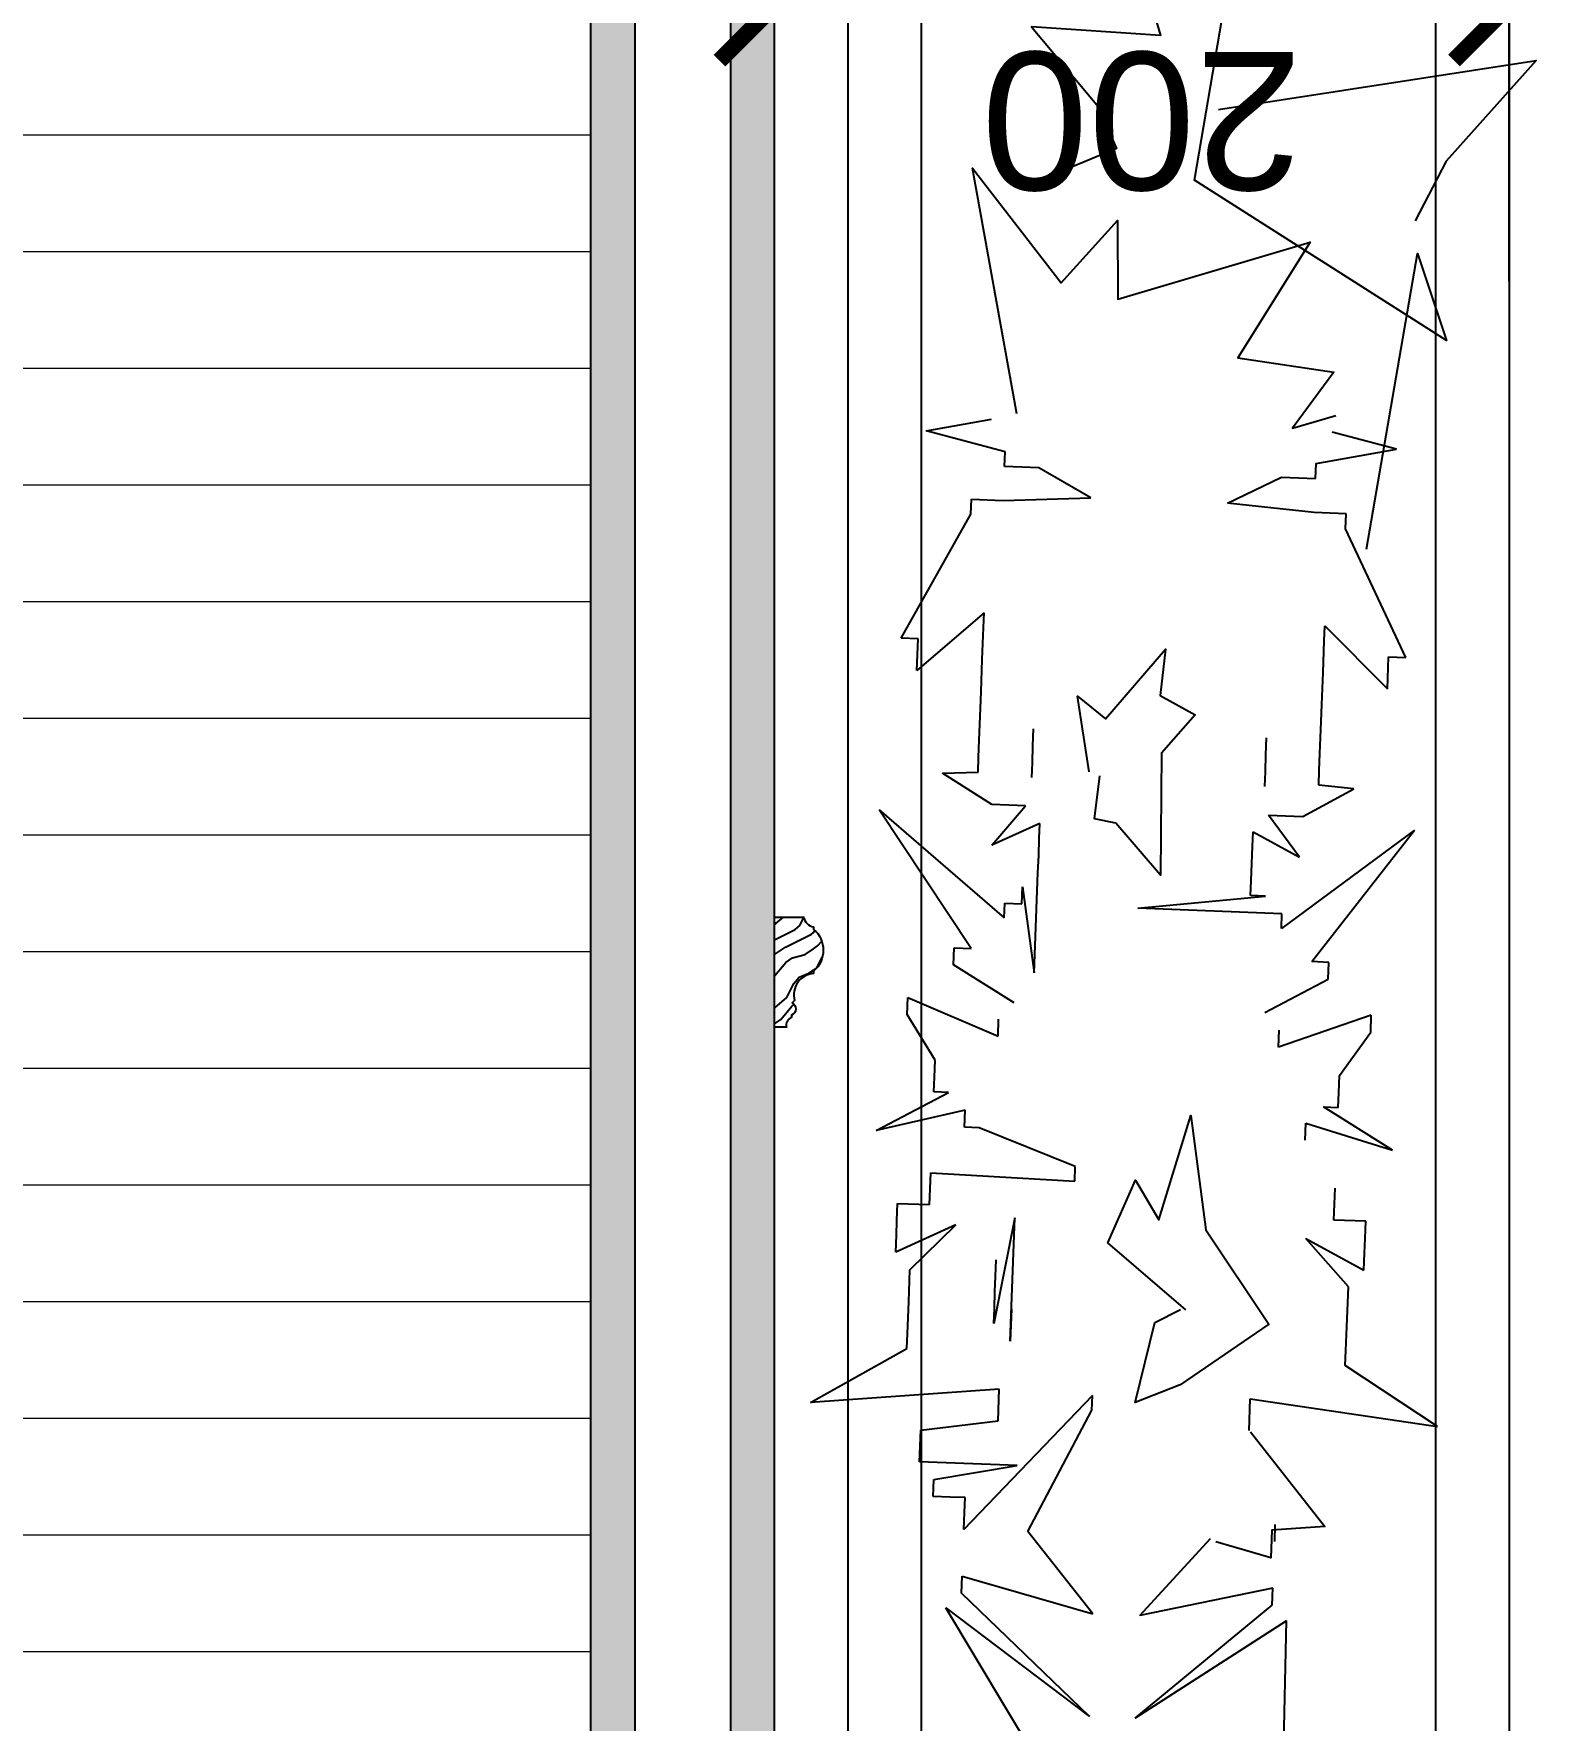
# Model space of a CAD drawing. Header units: millimetres. Extents: x 92928 to 223128, y -11456 to 21098.
# Drawn here: x 185626.6 to 186041.8, y 12259 to 12718.1 of the extents above; entities that cross this region are included whole.
import ezdxf

# ---------------------------------------------------------------- set-up
doc = ezdxf.new("R2010")
doc.units = ezdxf.units.MM
doc.layers.get('Defpoints').update_dxf_attribs({"color": 250})
for name, color, linetype, lineweight in [('_ACM-A-ANNO-DIMS', 2, 'Continuous', 13), ('_ACM-A-ANNO-DIMS @ 15', 2, 'Continuous', 13), ('_ACM-A-WALL-HACH', 251, 'Continuous', 9), ('I-WALL', 6, 'Continuous', 13)]:
    doc.layers.add(name, color=color, linetype=linetype, lineweight=lineweight)
for name, color, linetype in [('I-DETL-LW01', 1, 'Continuous'), ('I-DETL-LW02', 2, 'Continuous'), ('I-DETL-LW251', 251, 'Continuous'), ('I-PL-IDS-MILL', 40, 'Continuous'), ('PE-尺寸标注', 44, 'Continuous')]:
    doc.layers.add(name, color=color, linetype=linetype)
doc.styles.add('Arial', font='ARIALUNI.ttf')
doc.dimstyles.new('Aec-Arch-M-注释性', dxfattribs={"dimscale": 2, "dimtxt": 2.5, "dimasz": 2, "dimexe": 2, "dimexo": 2, "dimgap": 0.8, "dimtad": 1, "dimdec": 0, "dimrnd": 5, "dimzin": 3, "dimdsep": 46, "dimtxsty": 'Arial', "dimblk": 'WALL TYPE$0$_ArchTick', "dimcen": 2.5, "dimdle": 2, "dimclrd": 256, "dimclrt": 256, "dimazin": 2, "dimtfac": 0.75, "dimtdec": 0, "dimtix": 1, "dimtmove": 2, "dimatfit": 2, "dimfxl": 5, "dimfxlon": 1, "dimtolj": 1, "dimtzin": 0, "dimlwd": -1, "dimarcsym": 0})

# ---------------------------------------------------------------- blocks, each defined once
blk = doc.blocks.new('WALL TYPE$0$_ArchTick')
at = {"color": 0, "linetype": 'ByBlock', "const_width": 0.15}
blk.add_lwpolyline([(-0.5, -0.5), (0.5, 0.5)], dxfattribs=at)
blk = doc.blocks.new('*D352')
at = {"layer": '_ACM-A-ANNO-DIMS', "transparency": 16777216}
blk.add_line((168650.71, 20715.74), (168650.71, 20865.74), dxfattribs=at)
at = {"layer": '_ACM-A-ANNO-DIMS', "color": 0, "lineweight": -2, "transparency": 16777216}
for p, q in [((168575.71, 20835.74), (168680.71, 20835.74)), ((168575.71, 20745.74), (168680.71, 20745.74))]:
    blk.add_line(p, q, dxfattribs=at)
at = {"layer": 'Defpoints', "color": 0, "transparency": 16777216}
for p in [(168453.93, 20835.74), (168650.71, 20835.74), (168453.93, 20745.74)]:
    blk.add_point(p, dxfattribs=at)
at = {"layer": '_ACM-A-ANNO-DIMS', "transparency": 16777216, "xscale": 30, "yscale": 30, "zscale": 30}
for p, rotation in [((168650.71, 20835.74), 90), ((168650.71, 20745.74), 270)]:
    blk.add_blockref('WALL TYPE$0$_ArchTick', p, dxfattribs=dict(at, rotation=rotation))
at = {"layer": '_ACM-A-ANNO-DIMS', "transparency": 16777216, "insert": (168619.55, 20790.74), "char_height": 37.5, "attachment_point": 5, "rotation": 90, "style": 'Arial'}
blk.add_mtext('\\A1;90', dxfattribs=at)
blk = doc.blocks.new('*D359')
at = {"layer": '_ACM-A-ANNO-DIMS', "transparency": 16777216}
blk.add_line((168650.71, 20805.74), (168650.71, 21065.63), dxfattribs=at)
at = {"layer": '_ACM-A-ANNO-DIMS', "color": 0, "lineweight": -2, "transparency": 16777216}
for p, q in [((168575.71, 21035.63), (168680.71, 21035.63)), ((168575.71, 20835.74), (168680.71, 20835.74))]:
    blk.add_line(p, q, dxfattribs=at)
at = {"layer": 'Defpoints', "color": 0, "transparency": 16777216}
for p in [(168453.93, 21035.63), (168650.71, 21035.63), (168453.93, 20835.74)]:
    blk.add_point(p, dxfattribs=at)
at = {"layer": '_ACM-A-ANNO-DIMS', "transparency": 16777216, "xscale": 30, "yscale": 30, "zscale": 30}
for p, rotation in [((168650.71, 21035.63), 90), ((168650.71, 20835.74), 270)]:
    blk.add_blockref('WALL TYPE$0$_ArchTick', p, dxfattribs=dict(at, rotation=rotation))
at = {"layer": '_ACM-A-ANNO-DIMS', "transparency": 16777216, "insert": (168619.55, 20935.69), "char_height": 37.5, "attachment_point": 5, "rotation": 90, "style": 'Arial'}
blk.add_mtext('\\A1;200', dxfattribs=at)
blk = doc.blocks.new('2008092313492155')
at = {"color": 8, "linetype": 'Continuous'}
for p, q in [((1506.5, 129.9), (1497.3, 258.4)), ((1497.3, 258.4), (1534.1, 192.7)), ((1682.5, 213.5), (1708.3, 164.3)), ((1696.2, 153.1), (1682.5, 213.5)), ((1806.2, 148.9), (1900.7, 211.6)), ((1900.7, 211.6), (1827, 126.4)), ((1618.1, 159.3), (1599.5, 200.3)), ((1599.5, 200.3), (1611.1, 199.8)), ((1611.1, 199.8), (1611.1, 199.8)), ((1611.1, 199.8), (1621.2, 199.5)), ((1621.2, 199.5), (1621.2, 199.5)), ((1621.2, 199.5), (1632.8, 199)), ((1632.8, 199), (1632, 177.3)), ((1632.8, 199), (1632.8, 199)), ((2017, 185), (2017.4, 196.6)), ((2017.4, 196.6), (2101.7, 149.1)), ((1454.4, 117.7), (1456.9, 184.1)), ((1456.9, 184.1), (1478.6, 183.2)), ((1534.1, 192.7), (1534.1, 192.7)), ((1534.1, 192.7), (1544.2, 192.3)), ((1544.2, 192.3), (1544.2, 192.3)), ((1544.2, 192.3), (1565.9, 191.4)), ((1565.9, 191.4), (1565.9, 191.4)), ((1565.9, 191.4), (1587.6, 190.6)), ((1587.6, 190.6), (1618.1, 159.3)), ((1587.6, 190.6), (1587.6, 190.6)), ((1730.3, 173.5), (1761.3, 192.5)), ((1772.9, 192), (1746.5, 130.7)), ((1761.3, 192.5), (1761.3, 192.5)), ((1761.3, 192.5), (1772.9, 192)), ((1772.9, 192), (1772.9, 192)), ((1995.3, 185.9), (2017, 185)), ((1995.3, 185.9), (1995.3, 185.9)), ((2034.7, 140.1), (1995.3, 185.9)), ((2017, 185), (2017, 185)), ((1433, 163.3), (1433.4, 174.8)), ((1433.4, 174.8), (1433.4, 174.8)), ((1433.4, 174.8), (1445, 174.4)), ((1445, 174.4), (1454.4, 117.7)), ((1445, 174.4), (1445, 174.4)), ((1478.6, 183.2), (1484.8, 130.7)), ((1478.6, 183.2), (1478.6, 183.2)), ((1632, 177.3), (1653.7, 176.5)), ((1653.7, 176.5), (1647.9, 78.5)), ((1708.3, 164.3), (1708.7, 174.4)), ((1708.7, 174.4), (1718.8, 174)), ((1718.8, 174), (1718.8, 174)), ((1718.8, 174), (1730.3, 173.5)), ((1730.3, 173.5), (1730.3, 173.5)), ((2144.3, 125.8), (2158.4, 179.6)), ((2158.4, 179.6), (2166.4, 135.1)), ((1211.4, 78.6), (1357.7, 166.1)), ((1357.7, 166.1), (1283.7, 68.5)), ((1357.7, 166.1), (1357.7, 166.1)), ((1432.6, 153.1), (1433, 163.3)), ((1433, 163.3), (1433, 163.3)), ((1769.2, 119.7), (1795.1, 160.9)), ((1795.1, 160.9), (1795.1, 160.9)), ((1795.1, 160.9), (1806.6, 160.5)), ((1904.2, 135), (1925.6, 168.5)), ((1925.6, 168.5), (1926.2, 144.3)), ((1925.6, 168.5), (1925.6, 168.5)), ((1283.7, 68.5), (1367.5, 155.6)), ((1379.1, 155.2), (1353.5, 66.2)), ((1367.5, 155.6), (1379.1, 155.2)), ((1410.9, 154), (1410.9, 154)), ((1502.1, 66.5), (1410.9, 154)), ((1410.9, 154), (1422.5, 153.5)), ((1422.5, 153.5), (1422.5, 153.5)), ((1422.5, 153.5), (1432.6, 153.1)), ((1432.6, 153.1), (1432.6, 153.1)), ((1684.3, 143.5), (1684.7, 153.6)), ((1684.7, 153.6), (1684.7, 153.6)), ((1684.7, 153.6), (1696.2, 153.1)), ((1806.6, 160.5), (1806.2, 148.9)), ((1806.6, 160.5), (1806.6, 160.5)), ((1658, 78.1), (1684.3, 143.5)), ((1684.3, 143.5), (1684.3, 143.5)), ((1926.2, 144.3), (1926.2, 144.3)), ((1926.2, 144.3), (1936.4, 143.9)), ((1936.4, 143.9), (1936.4, 143.9)), ((1936.4, 143.9), (1947.9, 143.5)), ((1947.9, 143.5), (1947.9, 143.5)), ((1947.9, 143.5), (1969.6, 142.6)), ((1969.6, 142.6), (1969.6, 142.6)), ((1969.6, 142.6), (1981.2, 142.2)), ((1981.2, 142.2), (1981.2, 142.2)), ((1981.2, 142.2), (2002.9, 141.4)), ((2002.9, 141.4), (2002.9, 141.4)), ((2002.9, 141.4), (2024.6, 140.5)), ((2024.6, 140.5), (2024.6, 140.5)), ((2024.6, 140.5), (2034.7, 140.1)), ((2034.7, 140.1), (2034.7, 140.1)), ((2101.7, 149.1), (2101.7, 149.1)), ((2101.7, 149.1), (2111.9, 148.7)), ((2111.9, 148.7), (2111, 127.1)), ((2111.9, 148.7), (2111.9, 148.7)), ((1484.8, 130.7), (1506.5, 129.9)), ((1484.8, 130.7), (1484.8, 130.7)), ((1551.1, 133.6), (1561.3, 133.2)), ((1623, 119.2), (1551.1, 133.6)), ((1561.3, 133.2), (1572.8, 132.8)), ((1561.3, 133.2), (1561.3, 133.2)), ((1572.8, 132.8), (1583, 132.4)), ((1572.8, 132.8), (1572.8, 132.8)), ((1583, 132.4), (1594.5, 131.9)), ((1583, 132.4), (1583, 132.4)), ((1594.5, 131.9), (1594.5, 131.9)), ((1746.5, 130.7), (1758.1, 130.3)), ((1746.5, 130.7), (1746.5, 130.7)), ((1758.1, 130.3), (1758.1, 130.3)), ((1827, 126.4), (1837.2, 126)), ((1876.5, 135), (1903.3, 111.9)), ((1891.3, 102.2), (1876.5, 135)), ((1903.7, 123.4), (1904.2, 135)), ((1904.2, 135), (1904.2, 135)), ((2111, 127.1), (2112.8, 67.6)), ((2111, 127.1), (2111, 127.1)), ((1539.1, 122.5), (1539.1, 122.5)), ((1560.8, 121.6), (1539.1, 122.5)), ((1539.1, 122.5), (1623, 119.2)), ((1837.2, 126), (1836.7, 114.4)), ((1903.3, 111.9), (1903.7, 123.4)), ((1903.7, 123.4), (1903.7, 123.4)), ((2133.7, 114.6), (2134.2, 126.2)), ((2134.2, 126.2), (2134.2, 126.2)), ((2134.2, 126.2), (2144.3, 125.8)), ((1353.5, 66.2), (1409.6, 110.3)), ((1409.6, 110.3), (1409.6, 110.3)), ((1409.6, 110.3), (1492, 66.9)), ((1848.3, 114), (1789.7, 106.1)), ((1789.7, 106.1), (1858, 103.5)), ((1789.7, 106.1), (1789.7, 106.1)), ((1836.7, 114.4), (1836.7, 114.4)), ((1836.7, 114.4), (1848.3, 114)), ((1848.3, 114), (1848.3, 114)), ((1858, 103.5), (1858, 103.5)), ((1858, 103.5), (1869.6, 103)), ((1903.3, 111.9), (1903.3, 111.9)), ((1922.5, 107.7), (1932.6, 107.3)), ((1932.6, 107.3), (1944.2, 106.9)), ((1932.6, 107.3), (1932.6, 107.3)), ((1944.2, 106.9), (1955.7, 106.5)), ((1944.2, 106.9), (1944.2, 106.9)), ((1955.7, 106.5), (1955.7, 106.5)), ((2133.3, 103), (2133.7, 114.6)), ((2133.7, 114.6), (2133.7, 114.6)), ((1869.6, 103), (1869.6, 103)), ((1869.6, 103), (1881.2, 102.6)), ((1881.2, 102.6), (1881.2, 102.6)), ((1881.2, 102.6), (1891.3, 102.2)), ((2112.8, 67.6), (2133.3, 103)), ((2133.3, 103), (2133.3, 103)), ((1647.9, 78.5), (1658, 78.1)), ((1647.9, 78.5), (1647.9, 78.5)), ((1658, 78.1), (1658, 78.1)), ((1492, 66.9), (1502.1, 66.5)), ((1492, 66.9), (1492, 66.9)), ((1502.1, 66.5), (1502.1, 66.5)), ((2112.8, 67.6), (2112.8, 67.6)), ((1348.8, -65.7), (1282.5, 37.4)), ((1282.5, 37.4), (1359.4, -55.9)), ((1829.9, -62.4), (1833.7, 35.5)), ((1833.7, 35.5), (1833.7, 35.5)), ((1833.7, 35.5), (1841.9, -51.3)), ((1352.3, 34.3), (1404.8, -13.9)), ((1370.9, -56.4), (1352.3, 34.3)), ((1404.8, -13.9), (1404.8, -13.9)), ((2102.9, -84.5), (2109.2, -25.4)), ((2109.2, -25.4), (2109.2, -25.4)), ((2109.2, -25.4), (2126.9, -62.3)), ((1478.2, -40.1), (1499.9, -40.9)), ((1499.9, -40.9), (1480.9, -168.4)), ((1841.9, -51.3), (1842.3, -41.2)), ((1842.3, -41.2), (1852.5, -41.6)), ((1842.3, -41.2), (1842.3, -41.2)), ((1852.5, -41.6), (1864, -42)), ((1852.5, -41.6), (1852.5, -41.6)), ((1864, -42), (1875.6, -42.5)), ((1864, -42), (1864, -42)), ((1885.7, -42.9), (1868.4, -74.5)), ((1875.6, -42.5), (1885.7, -42.9)), ((1875.6, -42.5), (1875.6, -42.5)), ((1359.4, -55.9), (1370.9, -56.4)), ((1762.7, -50.9), (1785.3, -94)), ((1841.9, -51.3), (1841.9, -51.3)), ((1868.4, -74.5), (1896.9, -53.4)), ((1896.9, -53.4), (1896.5, -65)), ((1896.9, -53.4), (1896.9, -53.4)), ((1916.4, -50.8), (1926.5, -51.2)), ((1926.5, -51.2), (1926.5, -51.2)), ((1926.5, -51.2), (1938.1, -51.6)), ((1938.1, -51.6), (1938.1, -51.6)), ((1938.1, -51.6), (1949.6, -52)), ((1949.6, -52), (1949.6, -52)), ((1252.4, -63.5), (1348.8, -65.7)), ((1348.8, -65.7), (1348.8, -65.7)), ((1402.8, -57.6), (1402.8, -57.6)), ((1402.8, -57.6), (1414.3, -58)), ((1739.2, -60.2), (1739.2, -60.2)), ((1739.2, -60.2), (1750.7, -60.6)), ((1760.8, -123.3), (1739.2, -60.2)), ((1750.7, -60.6), (1750.7, -60.6)), ((1819.8, -62.1), (1829.9, -62.4)), ((1886.7, -152.7), (1819.8, -62.1)), ((1896.5, -65), (1896, -76.6)), ((1896.5, -65), (1896.5, -65)), ((2126.9, -62.3), (2126.5, -73.8)), ((2126.9, -62.3), (2126.9, -62.3)), ((1576.1, -107.7), (1608.9, -78.8)), ((1608.9, -78.8), (1587.3, -118.3)), ((1687.3, -78.7), (1669, -137.8)), ((1675.8, -78.2), (1687.3, -78.7)), ((1675.8, -78.2), (1675.8, -78.2)), ((1896, -76.6), (1896, -76.6)), ((1896, -76.6), (1914.8, -111.5)), ((2126.5, -73.8), (2126, -85.4)), ((2126.5, -73.8), (2126.5, -73.8)), ((1669, -137.8), (1698.5, -90.7)), ((1698.5, -90.7), (1698.1, -100.8)), ((1796.8, -94.5), (1797.3, -82.9)), ((1797.3, -82.9), (1886.7, -152.7)), ((1914.8, -111.5), (1917.3, -87.5)), ((1917.3, -87.5), (1927.5, -87.9)), ((1917.3, -87.5), (1917.3, -87.5)), ((1927.5, -87.9), (1939, -88.3)), ((1927.5, -87.9), (1927.5, -87.9)), ((1939, -88.3), (1960.7, -89.2)), ((1939, -88.3), (1939, -88.3)), ((1960.7, -89.2), (1972.3, -89.6)), ((1960.7, -89.2), (1960.7, -89.2)), ((1972.3, -89.6), (1994, -90.5)), ((1972.3, -89.6), (1972.3, -89.6)), ((2025.8, -91.7), (1983, -134.3)), ((1994, -90.5), (2015.7, -91.3)), ((1994, -90.5), (1994, -90.5)), ((2015.7, -91.3), (2025.8, -91.7)), ((2015.7, -91.3), (2015.7, -91.3)), ((2025.8, -91.7), (2025.8, -91.7)), ((2102.1, -106.2), (2102.9, -84.5)), ((2102.9, -84.5), (2102.9, -84.5)), ((2126, -85.4), (2136.2, -85.8)), ((2126, -85.4), (2126, -85.4)), ((2136.2, -85.8), (2146.1, -140.5)), ((1620.6, -119.5), (1621.4, -97.9)), ((1621.4, -97.9), (1643.1, -98.7)), ((1698.1, -100.8), (1708.2, -101.2)), ((1708.2, -101.2), (1719.8, -101.6)), ((1708.2, -101.2), (1708.2, -101.2)), ((1719.8, -101.6), (1719.8, -101.6)), ((1719.8, -101.6), (1749.2, -122.9)), ((1785.3, -94), (1796.8, -94.5)), ((1785.3, -94), (1785.3, -94)), ((1796.8, -94.5), (1796.8, -94.5)), ((2146.1, -140.5), (2157.5, -96.7)), ((1480.9, -168.4), (1522.6, -105.6)), ((1522.6, -105.6), (1532.7, -106)), ((1522.6, -105.6), (1522.6, -105.6)), ((1532.7, -106), (1554.4, -106.9)), ((1532.7, -106), (1532.7, -106)), ((1554.4, -106.9), (1576.1, -107.7)), ((1554.4, -106.9), (1554.4, -106.9)), ((1576.1, -107.7), (1576.1, -107.7)), ((1914.8, -111.5), (1914.8, -111.5)), ((2004.2, -146.7), (2091.9, -105.8)), ((2091.9, -105.8), (2102.1, -106.2)), ((2091.9, -105.8), (2091.9, -105.8)), ((2102.1, -106.2), (2102.1, -106.2)), ((1587.3, -118.3), (1598.9, -118.7)), ((1598.9, -118.7), (1609, -119.1)), ((1598.9, -118.7), (1598.9, -118.7)), ((1609, -119.1), (1620.6, -119.5)), ((1609, -119.1), (1609, -119.1)), ((1620.6, -119.5), (1620.6, -119.5)), ((1749.2, -122.9), (1760.8, -123.3)), ((1749.2, -122.9), (1749.2, -122.9)), ((1760.8, -123.3), (1760.8, -123.3)), ((1983, -134.3), (1983, -134.3)), ((1983, -134.3), (2004.7, -135.1)), ((2004.7, -135.1), (2004.2, -146.7)), ((2004.7, -135.1), (2004.7, -135.1))]:
    blk.add_line(p, q, dxfattribs=at)
at = {"color": 8}
for points in [[(2170, 117.9), (2337.3, 148.1), (2259.2, 87.7), (2301.7, 49.4), (2248, 49.1), (2286.9, -81.8), (2208.2, -32.4), (2198.4, -97.9), (2160.4, -69.6), (2169, -99.2)], [(2077.9, -120.1), (2279.2, -154.7), (2219.9, -174.4), (2329, -2.9), (2549.8, -40.6), (2464.6, 31), (2427.6, 20.2), (2433.4, 107.8), (2380.4, 63.5), (2350.6, 50), (2323.8, 114.5)], [(1926.4, 68.7), (1978, 76.5), (1962.6, 57.6), (2009.9, 16.7), (1978.3, 20.4), (1965.2, -3.5), (1939.2, 19.4), (1856.2, 20.2), (1891.5, 50.6), (1894.5, 65.1), (1923.7, 61.5)], [(1560.3, 2.8), (1605.9, 55.9), (1648.7, 37.2), (1621.6, 21.3), (1692.6, -0.4), (1614.7, -10.6), (1550.6, -53.5), (1509.4, 6.7), (1497.3, 37.4), (1551.7, 24), (1560.5, 6.6)], [(1477.3, -41.2), (1412.9, -91.7), (1410.5, -55.7), (1391.6, -54.9), (1402.5, -17.6)], [(2377.2, -19.3), (2410.4, -235.4), (2342, -174.2), (2301.3, -153.1)]]:
    blk.add_lwpolyline(points, dxfattribs=at)
blk = doc.blocks.new('K_1224000099')
at = {"layer": '_ACM-A-WALL-HACH'}
h = blk.add_hatch(dxfattribs=at)
h.set_pattern_fill('ANSI31', color=256, scale=10, angle=45)
h.set_pattern_definition([(90, (-57350, -73763.15), (-31.75, 0), [])])
h.paths.add_polyline_path([(-4380, -1423.15), (-1970, -1423.15), (-1970, -1123.15), (-4380, -1123.15)])
at = {"layer": 'I-DETL-LW251'}
h = blk.add_hatch(dxfattribs=at)
h.set_pattern_fill('ANSI38', color=250, angle=-270)
h.set_pattern_definition([(135, (6537.1342, -37234.9972), (-2.24506403, -2.24506403), []), (225, (6537.1342, -37234.9972), (-2.24506403, -6.7351921), [7.9375, -4.7625])])
h.paths.add_polyline_path([(-2060, -1435.15), (-2060, -1423.15), (-4290, -1423.15), (-4290, -1435.15)])
at = {"layer": 'PE-尺寸标注'}
h = blk.add_hatch(dxfattribs=at)
h.set_pattern_fill('木纹面1', color=250, scale=5, style=0, pattern_type=2)
h.set_pattern_definition([(63.434949, (-15016.495, 89965.848), (20, -1e-09), [4.6213684, -17.7393114]), (40.601295, (-15029.652, 89983.142), (20, 2e-08), [4.158067, -88.037378]), (40.601295, (-15019.652, 90003.142), (20, 2e-08), [4.158067, -88.037378]), (40.601295, (-15009.652, 90023.142), (20, -1e-08), [4.158067, -88.037378]), (63.434949, (-15026.643, 89963.053), (20, -1e-09), [4.237008, -18.123672]), (50.194429, (-15024.748, 89966.842), (20, 8e-10), [2.24049, -75.862006]), (50.194429, (-15014.748, 89986.842), (20, 8e-10), [2.24049, -75.862006]), (50.194429, (-15004.748, 90006.842), (20, 8e-10), [2.24049, -75.862006]), (21.8014095, (-15023.313, 89968.5636), (20, -3e-08), [2.868712, -50.982936]), (33.690068, (-15020.65, 89969.629), (20, -1e-08), [2.521813, -33.5336997]), (63.434949, (-15018.552, 89971.028), (20, -8e-09), [3.3552885, -19.005391]), (45, (-15017.051, 89974.029), (20, -6e-15), [2.717818, -53.850724]), (45, (-15007.051, 89994.029), (20, -6e-15), [2.717818, -53.850724]), (21.8014095, (-15015.129, 89975.951), (20, -3e-08), [2.19237, -51.659278]), (63.434949, (-15033.124, 89962.59), (20, -8e-09), [7.1896, -15.17108]), (50.194429, (-15029.908, 89969.021), (20, 8e-10), [4.573562, -73.528935]), (50.194429, (-15019.908, 89989.021), (20, 8e-10), [4.573562, -73.528935]), (50.194429, (-15009.908, 90009.021), (20, 8e-10), [4.573562, -73.528935]), (33.690068, (-15026.98, 89972.535), (20, -1e-08), [2.2405595, -33.8149534]), (15.945396, (-15025.116, 89973.7775), (20, -1.45e-06), [3.5624845, -69.2386145]), (33.690068, (-15021.691, 89974.756), (20, -1e-08), [4.0929665, -31.962546]), (50.194429, (-15018.285, 89977.027), (20, 8e-10), [5.197338, -72.905159]), (50.194429, (-15008.285, 89997.027), (20, 8e-10), [5.197338, -72.905159]), (50.194429, (-14998.285, 90017.027), (20, -3e-09), [5.197338, -72.905159]), (21.8014095, (-15014.958, 89981.019), (20, -3e-08), [5.7145015, -48.137147]), (50.194429, (-15034.428, 89969.981), (20, 8e-10), [5.214067, -72.88843]), (50.194429, (-15024.428, 89989.981), (20, 8e-10), [5.214067, -72.88843]), (50.194429, (-15014.428, 90009.981), (20, 8e-10), [5.214067, -72.88843]), (33.690068, (-15031.09, 89973.987), (20, -1e-08), [4.838075, -31.2174378]), (26.565051, (-15027.065, 89976.67), (20, 1e-09), [7.98596, -81.456759]), (26.565051, (-15017.065, 89996.67), (20, 1e-09), [7.98596, -81.456759]), (40.601295, (-15019.922, 89980.242), (20, 2e-08), [4.319301, -87.876143]), (40.601295, (-15009.922, 90000.242), (20, 2e-08), [4.319301, -87.876143]), (40.601295, (-14999.922, 90020.242), (20, 2e-08), [4.319301, -87.876143]), (33.690068, (-15033.094, 89976.765), (20, -1e-08), [2.7357917, -33.319722]), (26.565051, (-15030.817, 89978.2825), (20, 8e-09), [7.158076, -82.284643]), (26.565051, (-15020.817, 89998.2825), (20, -8e-08), [7.158076, -82.284643]), (40.601295, (-15024.415, 89981.484), (20, 2e-08), [1.700823, -90.494622]), (40.601295, (-15014.415, 90001.484), (20, 2e-08), [1.700823, -90.494622]), (40.601295, (-15004.415, 90021.484), (20, 2e-08), [1.700823, -90.494622])])
h.paths.add_polyline_path([(-2082.58, -1461.21), (-4267.42, -1461.21), (-4267.42, -1465.95), (-4260.81, -1465.95), (-4260.81, -1468.76), (-4270, -1468.76), (-4270, -1473.21), (-2080, -1473.21), (-2080, -1468.76), (-2089.19, -1468.76), (-2089.19, -1465.95), (-2082.58, -1465.95)])
h = blk.add_hatch(dxfattribs=at)
h.set_pattern_fill('木纹面1', color=250, scale=5, angle=-90, style=0, pattern_type=2)
h.set_pattern_definition([(333.43495, (-41381.414, -13881.754), (-1e-09, -20), [4.621368, -17.739311]), (310.601295, (-41364.12, -13868.597), (2e-08, -20), [4.158067, -88.037378]), (310.601295, (-41344.12, -13878.597), (2e-08, -20), [4.158067, -88.037378]), (310.601295, (-41324.12, -13888.597), (-1e-08, -20), [4.158067, -88.037378]), (333.43495, (-41384.209, -13871.606), (-1e-09, -20), [4.237008, -18.123672]), (320.19443, (-41380.419, -13873.501), (8e-10, -20), [2.24049, -75.862006]), (320.19443, (-41360.419, -13883.501), (8e-10, -20), [2.24049, -75.862006]), (320.19443, (-41340.419, -13893.501), (8e-10, -20), [2.24049, -75.862006]), (291.80141, (-41378.698, -13874.9355), (-3e-08, -20), [2.868712, -50.982936]), (303.690068, (-41377.633, -13877.599), (-1e-08, -20), [2.521813, -33.5337]), (333.43495, (-41376.234, -13879.697), (-8e-09, -20), [3.3552885, -19.005391]), (315, (-41373.233, -13881.198), (-3e-15, -20), [2.717818, -53.850724]), (315, (-41353.233, -13891.198), (-3e-15, -20), [2.717818, -53.850724]), (291.80141, (-41371.311, -13883.12), (-3e-08, -20), [2.19237, -51.659278]), (333.43495, (-41384.671, -13865.125), (-8e-09, -20), [7.1896, -15.17108]), (320.19443, (-41378.24, -13868.34), (8e-10, -20), [4.573562, -73.528935]), (320.19443, (-41358.24, -13878.34), (8e-10, -20), [4.573562, -73.528935]), (320.19443, (-41338.24, -13888.34), (8e-10, -20), [4.573562, -73.528935]), (303.690068, (-41374.727, -13871.268), (-1e-08, -20), [2.2405595, -33.814953]), (285.945396, (-41373.484, -13873.133), (-1.45e-06, -20), [3.5624845, -69.238614]), (303.690068, (-41372.505, -13876.558), (-1e-08, -20), [4.0929665, -31.962546]), (320.19443, (-41370.235, -13879.964), (8e-10, -20), [5.197338, -72.90516]), (320.19443, (-41350.235, -13889.964), (8e-10, -20), [5.197338, -72.90516]), (320.19443, (-41330.235, -13899.964), (-3e-09, -20), [5.197338, -72.90516]), (291.80141, (-41366.2424, -13883.291), (-3e-08, -20), [5.7145015, -48.137147]), (320.19443, (-41377.28, -13863.82), (8e-10, -20), [5.214067, -72.88843]), (320.19443, (-41357.28, -13873.82), (8e-10, -20), [5.214067, -72.88843]), (320.19443, (-41337.28, -13883.82), (8e-10, -20), [5.214067, -72.88843]), (303.690068, (-41373.275, -13867.158), (-1e-08, -20), [4.838075, -31.217438]), (296.56505, (-41370.591, -13871.184), (1e-09, -20), [7.98596, -81.456759]), (296.56505, (-41350.591, -13881.184), (1e-09, -20), [7.98596, -81.456759]), (310.601295, (-41367.02, -13878.327), (2e-08, -20), [4.3193, -87.876143]), (310.601295, (-41347.02, -13888.327), (2e-08, -20), [4.3193, -87.876143]), (310.601295, (-41327.02, -13898.327), (2e-08, -20), [4.3193, -87.876143]), (303.690068, (-41370.497, -13865.155), (-1e-08, -20), [2.735792, -33.319722]), (296.56505, (-41368.979, -13867.4315), (8e-09, -20), [7.158076, -82.284643]), (296.56505, (-41348.979, -13877.4315), (-8e-08, -20), [7.158076, -82.284643]), (310.601295, (-41365.778, -13873.834), (2e-08, -20), [1.700823, -90.494622]), (310.601295, (-41345.778, -13883.834), (2e-08, -20), [1.700823, -90.494622]), (310.601295, (-41325.778, -13893.834), (2e-08, -20), [1.700823, -90.494622])])
edge = h.paths.add_edge_path()
edge.add_line((-2480, -1473.15), (-2480, -1481.13))
edge.add_arc((-2479.47, -1484.33), 3.24, 99.4255, 170.5738)
edge.add_line((-2482.67, -1483.8), (-2483.33, -1483.8))
edge.add_arc((-2489, -1479.05), 7.39, 219.9512, 320.0489, ccw=False)
edge.add_line((-2494.67, -1483.8), (-2495.33, -1483.8))
edge.add_arc((-2501.15, -1484.29), 5.83, 4.7991, 105.1464)
edge.add_line((-2502.67, -1478.65), (-2503.34, -1477.95))
edge.add_arc((-2504.97, -1477.12), 1.82, 201.7342, 333.1165, ccw=False)
edge.add_line((-2506.67, -1477.8), (-2507.33, -1477.8))
edge.add_arc((-2509.33, -1478.46), 2.1, 18.3436, 108.5281)
edge.add_line((-2510, -1476.46), (-2510, -1473.15))
edge.add_line((-2510, -1473.15), (-2480, -1473.15))
at = {"layer": 'I-DETL-LW01'}
blk.add_lwpolyline([(-2060, -1423.15), (-2060, -1435.15), (-4290, -1435.15), (-4290, -1423.15)], close=True, dxfattribs=at)
at = {"layer": 'I-DETL-LW02'}
blk.add_lwpolyline([(-2082.58, -1461.21), (-4267.42, -1461.21), (-4267.42, -1465.95), (-4260.81, -1465.95), (-4260.81, -1468.76), (-4270, -1468.76), (-4270, -1473.21), (-2080, -1473.21), (-2080, -1468.76), (-2089.19, -1468.76), (-2089.19, -1465.95), (-2082.58, -1465.95)], close=True, dxfattribs=at)
blk.add_lwpolyline([(-2480, -1473.15), (-2480, -1481.13, 0.320816), (-2482.67, -1483.8), (-2483.33, -1483.8, -0.466827), (-2494.67, -1483.8), (-2495.33, -1483.8, 0.468154), (-2502.67, -1478.65), (-2503.34, -1477.95, -0.645582), (-2506.67, -1477.8), (-2507.33, -1477.8, 0.415157), (-2510, -1476.46), (-2510, -1473.15)], format="xyb", close=True, dxfattribs=at)
at = {"layer": 'I-PL-IDS-MILL'}
for points in [[(-2110, -1673.1), (-3420, -1673.1), (-3420, -1493.21), (-2110, -1493.21)], [(-2130, -1653.1), (-3400, -1653.1), (-3400, -1513.21), (-2130, -1513.21)]]:
    blk.add_lwpolyline(points, close=True, dxfattribs=at)
blk.add_lwpolyline([(3170.69, -3110.71, 0.5221), (3440, -2923.1), (3440, -2173.1, 0.414214), (2940, -1673.1), (-2940, -1673.1, 0.414214), (-3440, -2173.1), (-3440, -2923.1, 0.5221), (-3170.69, -3110.71, 0.5221)], format="xyb", dxfattribs=at)
at = {"layer": 'I-WALL'}
blk.add_lwpolyline([(-4380, -1423.15), (-1970, -1423.15), (-1970, -1123.15), (-4380, -1123.15)], close=True, dxfattribs=at)
at = {"xscale": 0.4, "yscale": 0.4, "zscale": 0.4}
blk.add_blockref('2008092313492155', (-3211.04, -1586.28), dxfattribs=at)
at = {"layer": '_ACM-A-ANNO-DIMS @ 15'}
for base, p1, p2, picture, middle in [((-2231.88, -1473.21), (-2428.66, -1673.1), (-2428.66, -1473.21), '*D359', (-2263.04, -1573.15)), ((-2231.88, -1673.1), (-2428.66, -1763.1), (-2428.66, -1673.1), '*D352', (-2263.04, -1718.1))]:
    dim = blk.add_linear_dim(base=base, p1=p1, p2=p2, angle=90, dimstyle='Aec-Arch-M-注释性', override={"dimscale": 15, "dimzin": 8, "dimtix": 1, "dimtofl": 1, "dimtmove": 2, "dimatfit": 2}, dxfattribs=at)
    dim.commit()
    dim.dimension.update_dxf_attribs({"geometry": picture, "text_midpoint": middle, "insert": (-170882.59, -22508.84)})

msp = doc.modelspace()

# ---------------------------------------------------------------- block references
at = {"rotation": 90}
msp.add_blockref('K_1224000099', (184355.07, 14957.64), dxfattribs=at)

doc.saveas('drawing.dxf')
